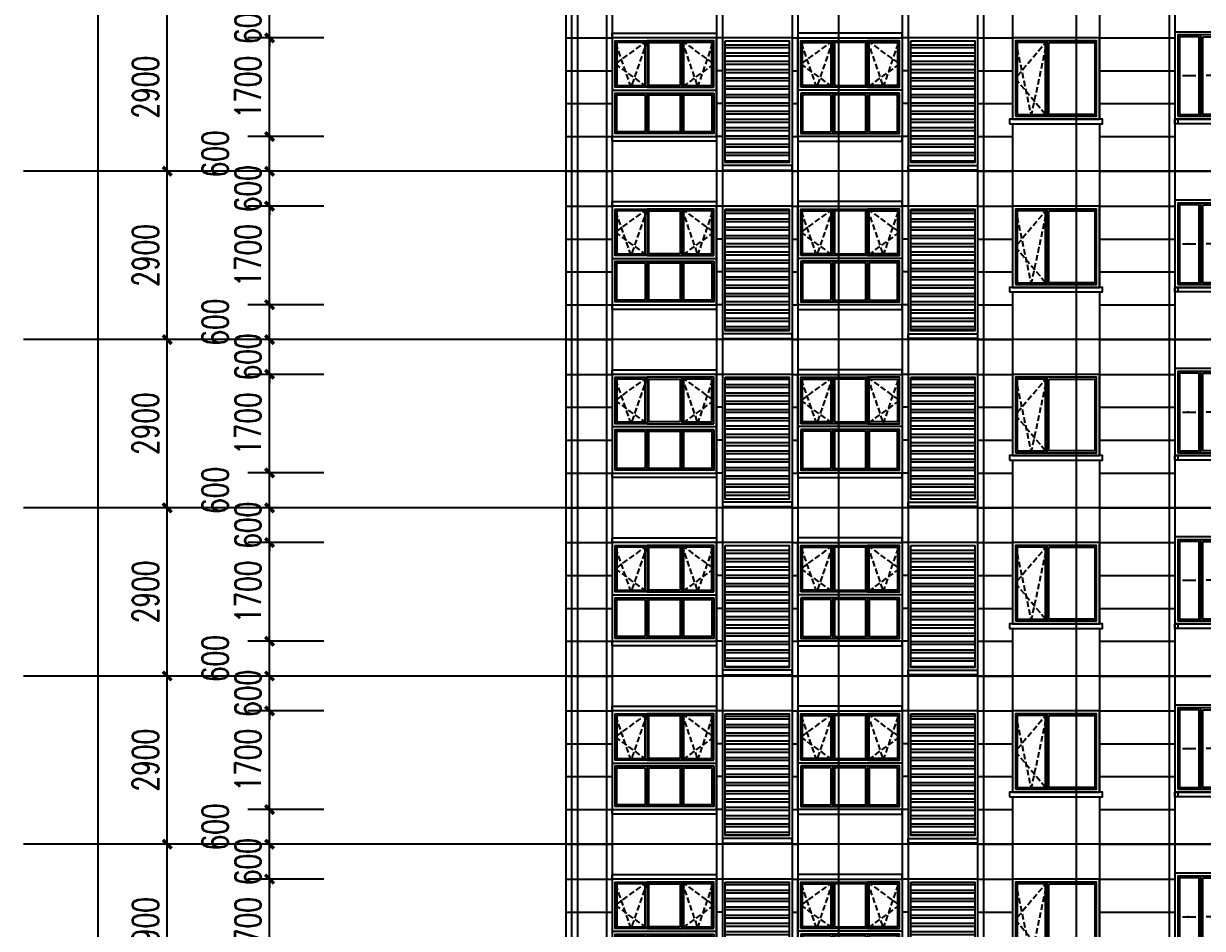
# Model space of a CAD drawing. Extents: x -59851 to 653804, y -249523 to 437614.
# Drawn here: x 465418 to 485741, y 393438 to 409034 of the extents above; entities that cross this region are included whole.
import ezdxf

# ---------------------------------------------------------------- set-up
doc = ezdxf.new("R2010")
doc.units = 0
doc.header["$LTSCALE"] = 1000
doc.header["$MEASUREMENT"] = 0
doc.linetypes.add('DASH', pattern=[0.35, 0.25, -0.1])
for name, color, linetype in [('A-材质分割线（横向）', 252, 'Continuous'), ('A-材质分割线（竖向）', 8, 'Continuous'), ('A-注释', 8, 'Continuous'), ('A-示意', 8, 'Continuous'), ('A-第三道尺寸线', 105, 'Continuous'), ('DOTE', 16, 'Continuous'), ('ELE-0', 142, 'Continuous'), ('ELE-2', 31, 'Continuous'), ('ELE-3', 35, 'Continuous'), ('PUB_DIM', 3, 'Continuous'), ('PUB_HATCH', 8, 'Continuous')]:
    doc.layers.add(name, color=color, linetype=linetype)
doc.styles.add('_TCH_DIM_T3', font='SIMPLEX.shx', dxfattribs={"width": 0.705882, "bigfont": 'GBCBIG.shx'})
doc.dimstyles.new('_TCH_ARCH&&150', dxfattribs={"dimtxt": 446.25, "dimasz": 150, "dimexe": 375, "dimexo": 450, "dimgap": 150, "dimtad": 1, "dimdec": 0, "dimzin": 0, "dimdsep": 46, "dimtxsty": '_TCH_DIM_T3', "dimblk": 'ARCHTICK', "dimcen": 0.09, "dimclrt": 7, "dimazin": 2, "dimtfac": 1, "dimtdec": 0, "dimtix": 1, "dimtmove": 2, "dimatfit": 3, "dimfxl": 0, "dimtolj": 1, "dimtzin": 0, "dimarcsym": 0})

# ---------------------------------------------------------------- blocks, each defined once
blk = doc.blocks.new('151400')
at = {"layer": 'A-示意', "linetype": 'DASH', "ltscale": 0.4}
for points in [[(426808, 377013), (426258, 376363), (426808, 375713)], [(426258, 377013), (426533, 375713), (426808, 377013)]]:
    blk.add_lwpolyline(points, dxfattribs=at)
at = {"layer": 'ELE-0'}
blk.add_line((426808, 375713), (426808, 377013), dxfattribs=at)
for points in [[(426208, 375663), (427708, 375663), (427708, 377063), (426208, 377063)], [(426258, 375713), (427658, 375713), (427658, 377013), (426258, 377013)], [(426778, 376983), (426288, 376983), (426288, 375743), (426778, 375743)], [(426838, 376983), (427628, 376983), (427628, 375743), (426838, 375743)]]:
    blk.add_lwpolyline(points, close=True, dxfattribs=at)
blk = doc.blocks.new('jfdjksjkjkjkjkkj')
at = {"layer": 'A-注释'}
for points in [[(429217, 363047), (429067, 363047), (429067, 363067)], [(429399, 363047), (429549, 363047), (429549, 363067)]]:
    blk.add_hatch(color=256, dxfattribs=at).paths.add_polyline_path(points)
for points in [[(428988, 363047), (429217, 363047)], [(429628, 363047), (429399, 363047)]]:
    blk.add_lwpolyline(points, dxfattribs=at)
at = {"layer": 'ELE-0'}
blk.add_line((429308, 362347), (429308, 363747), dxfattribs=at)
for points in [[(428858, 362297), (429758, 362297), (429758, 363797), (428858, 363797)], [(428908, 362347), (429708, 362347), (429708, 363747), (428908, 363747)], [(429278, 363717), (428938, 363717), (428938, 362377), (429278, 362377)], [(429338, 363717), (429678, 363717), (429678, 362377), (429338, 362377)]]:
    blk.add_lwpolyline(points, close=True, dxfattribs=at)
blk = doc.blocks.new('1718')
at = {"layer": 'A-示意', "linetype": 'DASH', "ltscale": 0.4}
for points in [[(443561, 363543), (443011, 363143), (443561, 362743)], [(443561, 363543), (443286, 362743), (443011, 363543)], [(444161, 363543), (444711, 363143), (444161, 362743)], [(444161, 363543), (444436, 362743), (444711, 363543)]]:
    blk.add_lwpolyline(points, dxfattribs=at)
at = {"layer": 'ELE-0'}
for p, q in [((443561, 363543), (443561, 362743)), ((444761, 363543), (444761, 361943)), ((444761, 362693), (442961, 362693)), ((443531, 362613), (443531, 361973)), ((443561, 362643), (443561, 361943)), ((444161, 362643), (444161, 361943)), ((444191, 362613), (444191, 361973))]:
    blk.add_line(p, q, dxfattribs=at)
for points in [[(442961, 361893), (442961, 363593), (444761, 363593), (444761, 361893), (442961, 361893)], [(443531, 362613), (443041, 362613), (443041, 361973), (443531, 361973)], [(444191, 361973), (444681, 361973), (444681, 362613), (444191, 362613)]]:
    blk.add_lwpolyline(points, dxfattribs=at)
for points in [[(443011, 362743), (443011, 363543), (444161, 363543), (444161, 362743)], [(443531, 362773), (443041, 362773), (443041, 363513), (443531, 363513)], [(443591, 362773), (444131, 362773), (444131, 363513), (443591, 363513)], [(444161, 362743), (444711, 362743), (444711, 363543), (444161, 363543)], [(444191, 363513), (444681, 363513), (444681, 362773), (444191, 362773)], [(443011, 362643), (443011, 361943), (444711, 361943), (444711, 362643)], [(444131, 362613), (443591, 362613), (443591, 361973), (444131, 361973)]]:
    blk.add_lwpolyline(points, close=True, dxfattribs=at)
blk = doc.blocks.new('nanssliman')
at = {"layer": 'PUB_HATCH'}
h = blk.add_hatch(dxfattribs=at)
h.set_pattern_fill('ANSI32', color=256, scale=30, angle=135)
h.set_pattern_definition([(180, (-15200, 0), (-1e-14, -142.875), []), (180, (-15247.63, 47.63), (-1e-14, -142.875), [])])
h.paths.add_polyline_path([(421108, 363647), (422208, 363647), (422208, 361547), (421108, 361547)])
h = blk.add_hatch(dxfattribs=at)
h.set_pattern_fill('ANSI32', color=256, scale=30, angle=135)
h.set_pattern_definition([(180, (0, 0), (-1e-14, -142.875), []), (180, (-47.63, 47.63), (-1e-14, -142.875), [])])
h.paths.add_polyline_path([(424308, 363647), (425408, 363647), (425408, 361547), (424308, 361547)])
at = {"layer": 'A-材质分割线（横向）'}
for p, q in [((427558, 363697), (428858, 363697)), ((427558, 363130), (428858, 363130)), ((427558, 362564), (428858, 362564)), ((427558, 361997), (428858, 361997)), ((427558, 361397), (430558, 361397))]:
    blk.add_line(p, q, dxfattribs=at)
for points in [[(418358, 363697), (419158, 363697)], [(421058, 363697), (420958, 363697)], [(422258, 363697), (422358, 363697)], [(424258, 363697), (424158, 363697)], [(425458, 363697), (426058, 363697)], [(418358, 363130), (419158, 363130)], [(421058, 363130), (420958, 363130)], [(422258, 363130), (422358, 363130)], [(424258, 363130), (424158, 363130)], [(425458, 363130), (426058, 363130)], [(418358, 362564), (419158, 362564)], [(421058, 362564), (420958, 362564)], [(422258, 362564), (422358, 362564)], [(424258, 362564), (424158, 362564)], [(425458, 362564), (426058, 362564)], [(418358, 361997), (419158, 361997)], [(421058, 361997), (420958, 361997)], [(422258, 361997), (422358, 361997)], [(424258, 361997), (424158, 361997)], [(425458, 361997), (426058, 361997)], [(418358, 361397), (419158, 361397)], [(421058, 361397), (420958, 361397)], [(422258, 361397), (422358, 361397)], [(424258, 361397), (424158, 361397)], [(425458, 361397), (426058, 361397)]]:
    blk.add_lwpolyline(points, dxfattribs=at)
at = {"layer": 'A-材质分割线（竖向）'}
for points in [[(426058, 364297), (426058, 363697)], [(427558, 364297), (427558, 363697)], [(426058, 362297), (426058, 362297)], [(426058, 362217), (426058, 361397)], [(427558, 362297), (427558, 362297)], [(427558, 362217), (427558, 361397)]]:
    blk.add_lwpolyline(points, dxfattribs=at)
at = {"layer": 'ELE-2'}
for points in [[(418458, 364297), (418458, 361397)], [(419058, 364297), (419058, 361397)], [(419158, 364297), (419158, 361397)], [(420958, 364297), (420958, 361397)], [(421058, 364297), (421058, 361397)], [(422258, 364297), (422258, 361397)], [(422358, 364297), (422358, 361397)], [(424158, 364297), (424158, 361397)], [(424258, 364297), (424258, 361397)], [(425458, 364297), (425458, 361397)], [(425558, 364297), (425558, 361397)], [(428858, 364297), (428858, 361397)], [(426058, 363697), (426058, 362297)], [(427558, 363697), (427558, 362297)]]:
    blk.add_lwpolyline(points, dxfattribs=at)
at = {"layer": 'ELE-3'}
for points in [[(418358, 364297), (418358, 361397)], [(429758, 363797), (428858, 363797)], [(422258, 363697), (421058, 363697)], [(425458, 363697), (424258, 363697)], [(429758, 362297), (428858, 362297)], [(428908, 362297), (428908, 362217)]]:
    blk.add_lwpolyline(points, dxfattribs=at)
for points in [[(420958, 363697), (419158, 363697), (419158, 363777), (420958, 363777)], [(422358, 363697), (424158, 363697), (424158, 363777), (422358, 363777)], [(426008, 362217), (427608, 362217), (427608, 362297), (426008, 362297)], [(428858, 362297), (429758, 362297), (429758, 362217), (428858, 362217)], [(420958, 361917), (419158, 361917), (419158, 361997), (420958, 361997)], [(422358, 361917), (424158, 361917), (424158, 361997), (422358, 361997)], [(422258, 361497), (421058, 361497), (421058, 361417), (422258, 361417)], [(424258, 361497), (425458, 361497), (425458, 361417), (424258, 361417)]]:
    blk.add_lwpolyline(points, close=True, dxfattribs=at)
at = {"layer": 'PUB_HATCH'}
for points in [[(421108, 363647), (422208, 363647), (422208, 361547), (421108, 361547)], [(424308, 363647), (425408, 363647), (425408, 361547), (424308, 361547)]]:
    blk.add_lwpolyline(points, close=True, dxfattribs=at)
at = {"layer": 'ELE-0'}
for name, p in [('jfdjksjkjkjkjkkj', (0, 0)), ('1718', (-20603, 104)), ('151400', (-150, -13366))]:
    blk.add_blockref(name, p, dxfattribs=at)
at = {"layer": 'ELE-0', "xscale": -1}
blk.add_blockref('1718', (863919, 104), dxfattribs=at)
blk = doc.blocks.new('_ArchTick')
at = {"color": 0, "linetype": 'ByBlock', "const_width": 0.4}
blk.add_lwpolyline([(-0.5, -0.5), (0.5, 0.5)], dxfattribs=at)
blk = doc.blocks.new('*D3881')
at = {"layer": 'Defpoints', "color": 0, "transparency": 16777216}
for p in [(466705, 419288), (468304, 419288), (468304, 364438)]:
    blk.add_point(p, dxfattribs=at)
at = {"layer": 'PUB_DIM', "color": 0, "lineweight": -2, "transparency": 16777216}
for p, q in [((467854, 419288), (466330, 419288)), ((466705, 364438), (466705, 419288)), ((467854, 364438), (466330, 364438))]:
    blk.add_line(p, q, dxfattribs=at)
at = {"layer": 'PUB_DIM', "color": 0, "lineweight": -2, "transparency": 16777216, "xscale": 150, "yscale": 150, "zscale": 150}
for p, rotation in [((466705, 419288), 90), ((466705, 364438), 270)]:
    blk.add_blockref('_ArchTick', p, dxfattribs=dict(at, rotation=rotation))
at = {"layer": 'PUB_DIM', "color": 7, "transparency": 16777216, "insert": (466332, 391863), "char_height": 446.2, "attachment_point": 5, "rotation": 90, "style": '_TCH_DIM_T3'}
blk.add_mtext('\\A1;54850', dxfattribs=at)
blk = doc.blocks.new('*D3886')
at = {"layer": 'Defpoints', "color": 0, "transparency": 16777216}
for p in [(467894, 409388), (469468, 409388), (469468, 406488)]:
    blk.add_point(p, dxfattribs=at)
at = {"layer": 'PUB_DIM', "color": 0, "lineweight": -2, "transparency": 16777216}
for p, q in [((469018, 409388), (467519, 409388)), ((467894, 406488), (467894, 409388)), ((469018, 406488), (467519, 406488))]:
    blk.add_line(p, q, dxfattribs=at)
at = {"layer": 'PUB_DIM', "color": 0, "lineweight": -2, "transparency": 16777216, "xscale": 150, "yscale": 150, "zscale": 150}
for p, rotation in [((467894, 409388), 90), ((467894, 406488), 270)]:
    blk.add_blockref('_ArchTick', p, dxfattribs=dict(at, rotation=rotation))
at = {"layer": 'PUB_DIM', "color": 7, "transparency": 16777216, "insert": (467521, 407938), "char_height": 446.2, "attachment_point": 5, "rotation": 90, "style": '_TCH_DIM_T3'}
blk.add_mtext('\\A1;2900', dxfattribs=at)
blk = doc.blocks.new('*D3887')
at = {"layer": 'Defpoints', "color": 0, "transparency": 16777216}
for p in [(467894, 406488), (469468, 406488), (469468, 403588)]:
    blk.add_point(p, dxfattribs=at)
at = {"layer": 'PUB_DIM', "color": 0, "lineweight": -2, "transparency": 16777216}
for p, q in [((469018, 406488), (467519, 406488)), ((467894, 403588), (467894, 406488)), ((469018, 403588), (467519, 403588))]:
    blk.add_line(p, q, dxfattribs=at)
at = {"layer": 'PUB_DIM', "color": 0, "lineweight": -2, "transparency": 16777216, "xscale": 150, "yscale": 150, "zscale": 150}
for p, rotation in [((467894, 406488), 90), ((467894, 403588), 270)]:
    blk.add_blockref('_ArchTick', p, dxfattribs=dict(at, rotation=rotation))
at = {"layer": 'PUB_DIM', "color": 7, "transparency": 16777216, "insert": (467521, 405038), "char_height": 446.2, "attachment_point": 5, "rotation": 90, "style": '_TCH_DIM_T3'}
blk.add_mtext('\\A1;2900', dxfattribs=at)
blk = doc.blocks.new('*D3888')
at = {"layer": 'Defpoints', "color": 0, "transparency": 16777216}
for p in [(467894, 403588), (469468, 403588), (469468, 400688)]:
    blk.add_point(p, dxfattribs=at)
at = {"layer": 'PUB_DIM', "color": 0, "lineweight": -2, "transparency": 16777216}
for p, q in [((469018, 403588), (467519, 403588)), ((467894, 400688), (467894, 403588)), ((469018, 400688), (467519, 400688))]:
    blk.add_line(p, q, dxfattribs=at)
at = {"layer": 'PUB_DIM', "color": 0, "lineweight": -2, "transparency": 16777216, "xscale": 150, "yscale": 150, "zscale": 150}
for p, rotation in [((467894, 403588), 90), ((467894, 400688), 270)]:
    blk.add_blockref('_ArchTick', p, dxfattribs=dict(at, rotation=rotation))
at = {"layer": 'PUB_DIM', "color": 7, "transparency": 16777216, "insert": (467521, 402138), "char_height": 446.2, "attachment_point": 5, "rotation": 90, "style": '_TCH_DIM_T3'}
blk.add_mtext('\\A1;2900', dxfattribs=at)
blk = doc.blocks.new('*D3889')
at = {"layer": 'Defpoints', "color": 0, "transparency": 16777216}
for p in [(467894, 400688), (469468, 400688), (469468, 397788)]:
    blk.add_point(p, dxfattribs=at)
at = {"layer": 'PUB_DIM', "color": 0, "lineweight": -2, "transparency": 16777216}
for p, q in [((469018, 400688), (467519, 400688)), ((467894, 397788), (467894, 400688)), ((469018, 397788), (467519, 397788))]:
    blk.add_line(p, q, dxfattribs=at)
at = {"layer": 'PUB_DIM', "color": 0, "lineweight": -2, "transparency": 16777216, "xscale": 150, "yscale": 150, "zscale": 150}
for p, rotation in [((467894, 400688), 90), ((467894, 397788), 270)]:
    blk.add_blockref('_ArchTick', p, dxfattribs=dict(at, rotation=rotation))
at = {"layer": 'PUB_DIM', "color": 7, "transparency": 16777216, "insert": (467521, 399238), "char_height": 446.2, "attachment_point": 5, "rotation": 90, "style": '_TCH_DIM_T3'}
blk.add_mtext('\\A1;2900', dxfattribs=at)
blk = doc.blocks.new('*D3890')
at = {"layer": 'Defpoints', "color": 0, "transparency": 16777216}
for p in [(467894, 397788), (469468, 397788), (469468, 394888)]:
    blk.add_point(p, dxfattribs=at)
at = {"layer": 'PUB_DIM', "color": 0, "lineweight": -2, "transparency": 16777216}
for p, q in [((469018, 397788), (467519, 397788)), ((467894, 394888), (467894, 397788)), ((469018, 394888), (467519, 394888))]:
    blk.add_line(p, q, dxfattribs=at)
at = {"layer": 'PUB_DIM', "color": 0, "lineweight": -2, "transparency": 16777216, "xscale": 150, "yscale": 150, "zscale": 150}
for p, rotation in [((467894, 397788), 90), ((467894, 394888), 270)]:
    blk.add_blockref('_ArchTick', p, dxfattribs=dict(at, rotation=rotation))
at = {"layer": 'PUB_DIM', "color": 7, "transparency": 16777216, "insert": (467521, 396338), "char_height": 446.2, "attachment_point": 5, "rotation": 90, "style": '_TCH_DIM_T3'}
blk.add_mtext('\\A1;2900', dxfattribs=at)
blk = doc.blocks.new('*D3891')
at = {"layer": 'Defpoints', "color": 0, "transparency": 16777216}
for p in [(467894, 394888), (469468, 394888), (469468, 391988)]:
    blk.add_point(p, dxfattribs=at)
at = {"layer": 'PUB_DIM', "color": 0, "lineweight": -2, "transparency": 16777216}
for p, q in [((469018, 394888), (467519, 394888)), ((467894, 391988), (467894, 394888)), ((469018, 391988), (467519, 391988))]:
    blk.add_line(p, q, dxfattribs=at)
at = {"layer": 'PUB_DIM', "color": 0, "lineweight": -2, "transparency": 16777216, "xscale": 150, "yscale": 150, "zscale": 150}
for p, rotation in [((467894, 394888), 90), ((467894, 391988), 270)]:
    blk.add_blockref('_ArchTick', p, dxfattribs=dict(at, rotation=rotation))
at = {"layer": 'PUB_DIM', "color": 7, "transparency": 16777216, "insert": (467521, 393438), "char_height": 446.2, "attachment_point": 5, "rotation": 90, "style": '_TCH_DIM_T3'}
blk.add_mtext('\\A1;2900', dxfattribs=at)
blk = doc.blocks.new('*D3931')
at = {"layer": 'A-第三道尺寸线', "color": 0, "lineweight": -2, "transparency": 16777216}
for p, q in [((470593, 394288), (469284, 394288)), ((469659, 392588), (469659, 394288)), ((470593, 392588), (469284, 392588))]:
    blk.add_line(p, q, dxfattribs=at)
at = {"layer": 'Defpoints', "color": 0, "transparency": 16777216}
for p in [(469659, 394288), (471043, 394288), (471043, 392588)]:
    blk.add_point(p, dxfattribs=at)
at = {"layer": 'A-第三道尺寸线', "color": 0, "lineweight": -2, "transparency": 16777216, "xscale": 150, "yscale": 150, "zscale": 150}
for p, rotation in [((469659, 394288), 90), ((469659, 392588), 270)]:
    blk.add_blockref('_ArchTick', p, dxfattribs=dict(at, rotation=rotation))
at = {"layer": 'A-第三道尺寸线', "color": 7, "transparency": 16777216, "insert": (469286, 393438), "char_height": 446.2, "attachment_point": 5, "rotation": 90, "style": '_TCH_DIM_T3'}
blk.add_mtext('\\A1;1700', dxfattribs=at)
blk = doc.blocks.new('*D3932')
at = {"layer": 'A-第三道尺寸线', "color": 0, "lineweight": -2, "transparency": 16777216}
for p, q in [((470593, 394888), (469284, 394888)), ((469659, 394888), (469659, 395038)), ((469659, 394288), (469659, 394888)), ((470593, 394288), (469284, 394288)), ((469659, 394288), (469659, 394138))]:
    blk.add_line(p, q, dxfattribs=at)
at = {"layer": 'Defpoints', "color": 0, "transparency": 16777216}
for p in [(469659, 394888), (471043, 394888), (471043, 394288)]:
    blk.add_point(p, dxfattribs=at)
at = {"layer": 'A-第三道尺寸线', "color": 0, "lineweight": -2, "transparency": 16777216, "xscale": 150, "yscale": 150, "zscale": 150}
for p, rotation in [((469659, 394888), 270), ((469659, 394288), 90)]:
    blk.add_blockref('_ArchTick', p, dxfattribs=dict(at, rotation=rotation))
at = {"layer": 'A-第三道尺寸线', "color": 7, "transparency": 16777216, "insert": (469286, 394588), "char_height": 446.2, "attachment_point": 5, "rotation": 90, "style": '_TCH_DIM_T3'}
blk.add_mtext('\\A1;600', dxfattribs=at)
blk = doc.blocks.new('*D3933')
at = {"layer": 'A-第三道尺寸线', "color": 0, "lineweight": -2, "transparency": 16777216}
for p, q in [((470593, 395488), (469284, 395488)), ((469659, 394888), (469659, 395488)), ((470593, 394888), (469284, 394888))]:
    blk.add_line(p, q, dxfattribs=at)
at = {"layer": 'Defpoints', "color": 0, "transparency": 16777216}
for p in [(469659, 395488), (471043, 395488), (471043, 394888)]:
    blk.add_point(p, dxfattribs=at)
at = {"layer": 'A-第三道尺寸线', "color": 0, "lineweight": -2, "transparency": 16777216, "xscale": 150, "yscale": 150, "zscale": 150}
for p, rotation in [((469659, 395488), 90), ((469659, 394888), 270)]:
    blk.add_blockref('_ArchTick', p, dxfattribs=dict(at, rotation=rotation))
at = {"layer": 'A-第三道尺寸线', "color": 7, "transparency": 16777216, "insert": (468721, 395188), "char_height": 446.2, "attachment_point": 5, "rotation": 90, "style": '_TCH_DIM_T3'}
blk.add_mtext('\\A1;600', dxfattribs=at)
blk = doc.blocks.new('*D3934')
at = {"layer": 'A-第三道尺寸线', "color": 0, "lineweight": -2, "transparency": 16777216}
for p, q in [((470593, 397188), (469284, 397188)), ((469659, 395488), (469659, 397188)), ((470593, 395488), (469284, 395488))]:
    blk.add_line(p, q, dxfattribs=at)
at = {"layer": 'Defpoints', "color": 0, "transparency": 16777216}
for p in [(469659, 397188), (471043, 397188), (471043, 395488)]:
    blk.add_point(p, dxfattribs=at)
at = {"layer": 'A-第三道尺寸线', "color": 0, "lineweight": -2, "transparency": 16777216, "xscale": 150, "yscale": 150, "zscale": 150}
for p, rotation in [((469659, 397188), 90), ((469659, 395488), 270)]:
    blk.add_blockref('_ArchTick', p, dxfattribs=dict(at, rotation=rotation))
at = {"layer": 'A-第三道尺寸线', "color": 7, "transparency": 16777216, "insert": (469286, 396338), "char_height": 446.2, "attachment_point": 5, "rotation": 90, "style": '_TCH_DIM_T3'}
blk.add_mtext('\\A1;1700', dxfattribs=at)
blk = doc.blocks.new('*D3935')
at = {"layer": 'A-第三道尺寸线', "color": 0, "lineweight": -2, "transparency": 16777216}
for p, q in [((469659, 397788), (469659, 397938)), ((470593, 397788), (469284, 397788)), ((469659, 397188), (469659, 397788)), ((470593, 397188), (469284, 397188)), ((469659, 397188), (469659, 397038))]:
    blk.add_line(p, q, dxfattribs=at)
at = {"layer": 'Defpoints', "color": 0, "transparency": 16777216}
for p in [(469659, 397788), (471043, 397788), (471043, 397188)]:
    blk.add_point(p, dxfattribs=at)
at = {"layer": 'A-第三道尺寸线', "color": 0, "lineweight": -2, "transparency": 16777216, "xscale": 150, "yscale": 150, "zscale": 150}
for p, rotation in [((469659, 397788), 270), ((469659, 397188), 90)]:
    blk.add_blockref('_ArchTick', p, dxfattribs=dict(at, rotation=rotation))
at = {"layer": 'A-第三道尺寸线', "color": 7, "transparency": 16777216, "insert": (469286, 397488), "char_height": 446.2, "attachment_point": 5, "rotation": 90, "style": '_TCH_DIM_T3'}
blk.add_mtext('\\A1;600', dxfattribs=at)
blk = doc.blocks.new('*D3936')
at = {"layer": 'A-第三道尺寸线', "color": 0, "lineweight": -2, "transparency": 16777216}
for p, q in [((470593, 398388), (469284, 398388)), ((469659, 397788), (469659, 398388)), ((470593, 397788), (469284, 397788))]:
    blk.add_line(p, q, dxfattribs=at)
at = {"layer": 'Defpoints', "color": 0, "transparency": 16777216}
for p in [(469659, 398388), (471043, 398388), (471043, 397788)]:
    blk.add_point(p, dxfattribs=at)
at = {"layer": 'A-第三道尺寸线', "color": 0, "lineweight": -2, "transparency": 16777216, "xscale": 150, "yscale": 150, "zscale": 150}
for p, rotation in [((469659, 398388), 90), ((469659, 397788), 270)]:
    blk.add_blockref('_ArchTick', p, dxfattribs=dict(at, rotation=rotation))
at = {"layer": 'A-第三道尺寸线', "color": 7, "transparency": 16777216, "insert": (468721, 398088), "char_height": 446.2, "attachment_point": 5, "rotation": 90, "style": '_TCH_DIM_T3'}
blk.add_mtext('\\A1;600', dxfattribs=at)
blk = doc.blocks.new('*D3937')
at = {"layer": 'A-第三道尺寸线', "color": 0, "lineweight": -2, "transparency": 16777216}
for p, q in [((470593, 400088), (469284, 400088)), ((469659, 398388), (469659, 400088)), ((470593, 398388), (469284, 398388))]:
    blk.add_line(p, q, dxfattribs=at)
at = {"layer": 'Defpoints', "color": 0, "transparency": 16777216}
for p in [(469659, 400088), (471043, 400088), (471043, 398388)]:
    blk.add_point(p, dxfattribs=at)
at = {"layer": 'A-第三道尺寸线', "color": 0, "lineweight": -2, "transparency": 16777216, "xscale": 150, "yscale": 150, "zscale": 150}
for p, rotation in [((469659, 400088), 90), ((469659, 398388), 270)]:
    blk.add_blockref('_ArchTick', p, dxfattribs=dict(at, rotation=rotation))
at = {"layer": 'A-第三道尺寸线', "color": 7, "transparency": 16777216, "insert": (469286, 399238), "char_height": 446.2, "attachment_point": 5, "rotation": 90, "style": '_TCH_DIM_T3'}
blk.add_mtext('\\A1;1700', dxfattribs=at)
blk = doc.blocks.new('*D3938')
at = {"layer": 'A-第三道尺寸线', "color": 0, "lineweight": -2, "transparency": 16777216}
for p, q in [((469659, 400688), (469659, 400838)), ((470593, 400688), (469284, 400688)), ((469659, 400088), (469659, 400688)), ((470593, 400088), (469284, 400088)), ((469659, 400088), (469659, 399938))]:
    blk.add_line(p, q, dxfattribs=at)
at = {"layer": 'Defpoints', "color": 0, "transparency": 16777216}
for p in [(469659, 400688), (471043, 400688), (471043, 400088)]:
    blk.add_point(p, dxfattribs=at)
at = {"layer": 'A-第三道尺寸线', "color": 0, "lineweight": -2, "transparency": 16777216, "xscale": 150, "yscale": 150, "zscale": 150}
for p, rotation in [((469659, 400688), 270), ((469659, 400088), 90)]:
    blk.add_blockref('_ArchTick', p, dxfattribs=dict(at, rotation=rotation))
at = {"layer": 'A-第三道尺寸线', "color": 7, "transparency": 16777216, "insert": (469286, 400388), "char_height": 446.2, "attachment_point": 5, "rotation": 90, "style": '_TCH_DIM_T3'}
blk.add_mtext('\\A1;600', dxfattribs=at)
blk = doc.blocks.new('*D3939')
at = {"layer": 'A-第三道尺寸线', "color": 0, "lineweight": -2, "transparency": 16777216}
for p, q in [((470593, 401288), (469284, 401288)), ((469659, 400688), (469659, 401288)), ((470593, 400688), (469284, 400688))]:
    blk.add_line(p, q, dxfattribs=at)
at = {"layer": 'Defpoints', "color": 0, "transparency": 16777216}
for p in [(469659, 401288), (471043, 401288), (471043, 400688)]:
    blk.add_point(p, dxfattribs=at)
at = {"layer": 'A-第三道尺寸线', "color": 0, "lineweight": -2, "transparency": 16777216, "xscale": 150, "yscale": 150, "zscale": 150}
for p, rotation in [((469659, 401288), 90), ((469659, 400688), 270)]:
    blk.add_blockref('_ArchTick', p, dxfattribs=dict(at, rotation=rotation))
at = {"layer": 'A-第三道尺寸线', "color": 7, "transparency": 16777216, "insert": (468721, 400988), "char_height": 446.2, "attachment_point": 5, "rotation": 90, "style": '_TCH_DIM_T3'}
blk.add_mtext('\\A1;600', dxfattribs=at)
blk = doc.blocks.new('*D3940')
at = {"layer": 'A-第三道尺寸线', "color": 0, "lineweight": -2, "transparency": 16777216}
for p, q in [((470593, 402988), (469284, 402988)), ((469659, 401288), (469659, 402988)), ((470593, 401288), (469284, 401288))]:
    blk.add_line(p, q, dxfattribs=at)
at = {"layer": 'Defpoints', "color": 0, "transparency": 16777216}
for p in [(469659, 402988), (471043, 402988), (471043, 401288)]:
    blk.add_point(p, dxfattribs=at)
at = {"layer": 'A-第三道尺寸线', "color": 0, "lineweight": -2, "transparency": 16777216, "xscale": 150, "yscale": 150, "zscale": 150}
for p, rotation in [((469659, 402988), 90), ((469659, 401288), 270)]:
    blk.add_blockref('_ArchTick', p, dxfattribs=dict(at, rotation=rotation))
at = {"layer": 'A-第三道尺寸线', "color": 7, "transparency": 16777216, "insert": (469286, 402138), "char_height": 446.2, "attachment_point": 5, "rotation": 90, "style": '_TCH_DIM_T3'}
blk.add_mtext('\\A1;1700', dxfattribs=at)
blk = doc.blocks.new('*D3941')
at = {"layer": 'A-第三道尺寸线', "color": 0, "lineweight": -2, "transparency": 16777216}
for p, q in [((469659, 403588), (469659, 403738)), ((470593, 403588), (469284, 403588)), ((469659, 402988), (469659, 403588)), ((470593, 402988), (469284, 402988)), ((469659, 402988), (469659, 402838))]:
    blk.add_line(p, q, dxfattribs=at)
at = {"layer": 'Defpoints', "color": 0, "transparency": 16777216}
for p in [(469659, 403588), (471043, 403588), (471043, 402988)]:
    blk.add_point(p, dxfattribs=at)
at = {"layer": 'A-第三道尺寸线', "color": 0, "lineweight": -2, "transparency": 16777216, "xscale": 150, "yscale": 150, "zscale": 150}
for p, rotation in [((469659, 403588), 270), ((469659, 402988), 90)]:
    blk.add_blockref('_ArchTick', p, dxfattribs=dict(at, rotation=rotation))
at = {"layer": 'A-第三道尺寸线', "color": 7, "transparency": 16777216, "insert": (469286, 403288), "char_height": 446.2, "attachment_point": 5, "rotation": 90, "style": '_TCH_DIM_T3'}
blk.add_mtext('\\A1;600', dxfattribs=at)
blk = doc.blocks.new('*D3942')
at = {"layer": 'A-第三道尺寸线', "color": 0, "lineweight": -2, "transparency": 16777216}
for p, q in [((470593, 404188), (469284, 404188)), ((469659, 403588), (469659, 404188)), ((470593, 403588), (469284, 403588))]:
    blk.add_line(p, q, dxfattribs=at)
at = {"layer": 'Defpoints', "color": 0, "transparency": 16777216}
for p in [(469659, 404188), (471043, 404188), (471043, 403588)]:
    blk.add_point(p, dxfattribs=at)
at = {"layer": 'A-第三道尺寸线', "color": 0, "lineweight": -2, "transparency": 16777216, "xscale": 150, "yscale": 150, "zscale": 150}
for p, rotation in [((469659, 404188), 90), ((469659, 403588), 270)]:
    blk.add_blockref('_ArchTick', p, dxfattribs=dict(at, rotation=rotation))
at = {"layer": 'A-第三道尺寸线', "color": 7, "transparency": 16777216, "insert": (468721, 403888), "char_height": 446.2, "attachment_point": 5, "rotation": 90, "style": '_TCH_DIM_T3'}
blk.add_mtext('\\A1;600', dxfattribs=at)
blk = doc.blocks.new('*D3943')
at = {"layer": 'A-第三道尺寸线', "color": 0, "lineweight": -2, "transparency": 16777216}
for p, q in [((470593, 405888), (469284, 405888)), ((469659, 404188), (469659, 405888)), ((470593, 404188), (469284, 404188))]:
    blk.add_line(p, q, dxfattribs=at)
at = {"layer": 'Defpoints', "color": 0, "transparency": 16777216}
for p in [(469659, 405888), (471043, 405888), (471043, 404188)]:
    blk.add_point(p, dxfattribs=at)
at = {"layer": 'A-第三道尺寸线', "color": 0, "lineweight": -2, "transparency": 16777216, "xscale": 150, "yscale": 150, "zscale": 150}
for p, rotation in [((469659, 405888), 90), ((469659, 404188), 270)]:
    blk.add_blockref('_ArchTick', p, dxfattribs=dict(at, rotation=rotation))
at = {"layer": 'A-第三道尺寸线', "color": 7, "transparency": 16777216, "insert": (469286, 405038), "char_height": 446.2, "attachment_point": 5, "rotation": 90, "style": '_TCH_DIM_T3'}
blk.add_mtext('\\A1;1700', dxfattribs=at)
blk = doc.blocks.new('*D3944')
at = {"layer": 'A-第三道尺寸线', "color": 0, "lineweight": -2, "transparency": 16777216}
for p, q in [((470593, 406488), (469284, 406488)), ((469659, 406488), (469659, 406638)), ((469659, 405888), (469659, 406488)), ((470593, 405888), (469284, 405888)), ((469659, 405888), (469659, 405738))]:
    blk.add_line(p, q, dxfattribs=at)
at = {"layer": 'Defpoints', "color": 0, "transparency": 16777216}
for p in [(469659, 406488), (471043, 406488), (471043, 405888)]:
    blk.add_point(p, dxfattribs=at)
at = {"layer": 'A-第三道尺寸线', "color": 0, "lineweight": -2, "transparency": 16777216, "xscale": 150, "yscale": 150, "zscale": 150}
for p, rotation in [((469659, 406488), 270), ((469659, 405888), 90)]:
    blk.add_blockref('_ArchTick', p, dxfattribs=dict(at, rotation=rotation))
at = {"layer": 'A-第三道尺寸线', "color": 7, "transparency": 16777216, "insert": (469286, 406188), "char_height": 446.2, "attachment_point": 5, "rotation": 90, "style": '_TCH_DIM_T3'}
blk.add_mtext('\\A1;600', dxfattribs=at)
blk = doc.blocks.new('*D3945')
at = {"layer": 'A-第三道尺寸线', "color": 0, "lineweight": -2, "transparency": 16777216}
for p, q in [((470593, 407088), (469284, 407088)), ((469659, 406488), (469659, 407088)), ((470593, 406488), (469284, 406488))]:
    blk.add_line(p, q, dxfattribs=at)
at = {"layer": 'Defpoints', "color": 0, "transparency": 16777216}
for p in [(469659, 407088), (471043, 407088), (471043, 406488)]:
    blk.add_point(p, dxfattribs=at)
at = {"layer": 'A-第三道尺寸线', "color": 0, "lineweight": -2, "transparency": 16777216, "xscale": 150, "yscale": 150, "zscale": 150}
for p, rotation in [((469659, 407088), 90), ((469659, 406488), 270)]:
    blk.add_blockref('_ArchTick', p, dxfattribs=dict(at, rotation=rotation))
at = {"layer": 'A-第三道尺寸线', "color": 7, "transparency": 16777216, "insert": (468721, 406788), "char_height": 446.2, "attachment_point": 5, "rotation": 90, "style": '_TCH_DIM_T3'}
blk.add_mtext('\\A1;600', dxfattribs=at)
blk = doc.blocks.new('*D3946')
at = {"layer": 'A-第三道尺寸线', "color": 0, "lineweight": -2, "transparency": 16777216}
for p, q in [((470593, 408788), (469284, 408788)), ((469659, 407088), (469659, 408788)), ((470593, 407088), (469284, 407088))]:
    blk.add_line(p, q, dxfattribs=at)
at = {"layer": 'Defpoints', "color": 0, "transparency": 16777216}
for p in [(469659, 408788), (471043, 408788), (471043, 407088)]:
    blk.add_point(p, dxfattribs=at)
at = {"layer": 'A-第三道尺寸线', "color": 0, "lineweight": -2, "transparency": 16777216, "xscale": 150, "yscale": 150, "zscale": 150}
for p, rotation in [((469659, 408788), 90), ((469659, 407088), 270)]:
    blk.add_blockref('_ArchTick', p, dxfattribs=dict(at, rotation=rotation))
at = {"layer": 'A-第三道尺寸线', "color": 7, "transparency": 16777216, "insert": (469286, 407938), "char_height": 446.2, "attachment_point": 5, "rotation": 90, "style": '_TCH_DIM_T3'}
blk.add_mtext('\\A1;1700', dxfattribs=at)
blk = doc.blocks.new('*D3947')
at = {"layer": 'A-第三道尺寸线', "color": 0, "lineweight": -2, "transparency": 16777216}
for p, q in [((469659, 409388), (469659, 409538)), ((470593, 409388), (469284, 409388)), ((469659, 408788), (469659, 409388)), ((470593, 408788), (469284, 408788)), ((469659, 408788), (469659, 408638))]:
    blk.add_line(p, q, dxfattribs=at)
at = {"layer": 'Defpoints', "color": 0, "transparency": 16777216}
for p in [(469659, 409388), (471043, 409388), (471043, 408788)]:
    blk.add_point(p, dxfattribs=at)
at = {"layer": 'A-第三道尺寸线', "color": 0, "lineweight": -2, "transparency": 16777216, "xscale": 150, "yscale": 150, "zscale": 150}
for p, rotation in [((469659, 409388), 270), ((469659, 408788), 90)]:
    blk.add_blockref('_ArchTick', p, dxfattribs=dict(at, rotation=rotation))
at = {"layer": 'A-第三道尺寸线', "color": 7, "transparency": 16777216, "insert": (469286, 409088), "char_height": 446.2, "attachment_point": 5, "rotation": 90, "style": '_TCH_DIM_T3'}
blk.add_mtext('\\A1;600', dxfattribs=at)

msp = doc.modelspace()

# ---------------------------------------------------------------- linework, layer by layer
at = {"layer": 'DOTE'}
for p, q in [((474966.5, 423848.2), (474966.5, 363523.9)), ((479466.5, 423848.2), (479466.5, 363523.9)), ((483566.5, 423848.2), (483566.5, 363523.9)), ((485166.5, 423848.2), (485166.5, 363523.9)), ((503797.4, 406487.8), (465417.9, 406487.8)), ((503797.4, 403587.8), (465417.9, 403587.8)), ((503797.4, 400687.8), (465417.9, 400687.8)), ((503797.4, 397787.8), (465417.9, 397787.8)), ((503797.4, 394887.8), (465417.9, 394887.8))]:
    msp.add_line(p, q, dxfattribs=at)

# ---------------------------------------------------------------- block references
for p in [(56408.3, 45090.8), (56408.3, 42190.8), (56408.3, 39290.8), (56408.3, 36390.8), (56408.3, 33490.8), (56408.3, 30590.8)]:
    msp.add_blockref('nanssliman', p)

# ---------------------------------------------------------------- dimensions: what is measured, and where the dimension line sits
at = {"layer": 'A-第三道尺寸线'}
for p1, p2, picture, middle in [((471042.9, 408787.8), (471042.9, 409387.8), '*D3947', (469285.7, 409087.8)), ((471042.9, 407087.8), (471042.9, 408787.8), '*D3946', (469285.7, 407937.8)), ((471042.9, 405887.8), (471042.9, 406487.8), '*D3944', (469285.7, 406187.8)), ((471042.9, 404187.8), (471042.9, 405887.8), '*D3943', (469285.7, 405037.8)), ((471042.9, 402987.8), (471042.9, 403587.8), '*D3941', (469285.7, 403287.8)), ((471042.9, 401287.8), (471042.9, 402987.8), '*D3940', (469285.7, 402137.8)), ((471042.9, 400087.8), (471042.9, 400687.8), '*D3938', (469285.7, 400387.8)), ((471042.9, 398387.8), (471042.9, 400087.8), '*D3937', (469285.7, 399237.8)), ((471042.9, 397187.8), (471042.9, 397787.8), '*D3935', (469285.7, 397487.8)), ((471042.9, 395487.8), (471042.9, 397187.8), '*D3934', (469285.7, 396337.8)), ((471042.9, 394287.8), (471042.9, 394887.8), '*D3932', (469285.7, 394587.8)), ((471042.9, 392587.8), (471042.9, 394287.8), '*D3931', (469285.7, 393437.8))]:
    dim = msp.add_aligned_dim(p1=p1, p2=p2, distance=1384.1, dimstyle='_TCH_ARCH&&150', dxfattribs=at)
    dim.commit()
    dim.dimension.update_dxf_attribs({"geometry": picture, "text_midpoint": middle})
for base, p1, p2, picture, middle in [((469658.8, 407087.8), (471042.9, 406487.8), (471042.9, 407087.8), '*D3945', (468721.3, 406787.8)), ((469658.8, 404187.8), (471042.9, 403587.8), (471042.9, 404187.8), '*D3942', (468721.3, 403887.8)), ((469658.8, 401287.8), (471042.9, 400687.8), (471042.9, 401287.8), '*D3939', (468721.3, 400987.8)), ((469658.8, 398387.8), (471042.9, 397787.8), (471042.9, 398387.8), '*D3936', (468721.3, 398087.8)), ((469658.8, 395487.8), (471042.9, 394887.8), (471042.9, 395487.8), '*D3933', (468721.3, 395187.8))]:
    dim = msp.add_linear_dim(base=base, p1=p1, p2=p2, angle=90, dimstyle='_TCH_ARCH&&150', dxfattribs=at)
    dim.commit()
    dim.dimension.update_dxf_attribs({"geometry": picture, "text_midpoint": middle, "dimtype": 161})
at = {"layer": 'PUB_DIM'}
for p1, p2, distance, picture, middle in [((468304.1, 364437.8), (468304.1, 419287.8), 1599, '*D3881', (466332, 391862.8)), ((469467.6, 406487.8), (469467.6, 409387.8), 1573.3, '*D3886', (467521.2, 407937.8)), ((469467.6, 403587.8), (469467.6, 406487.8), 1573.3, '*D3887', (467521.2, 405037.8)), ((469467.6, 400687.8), (469467.6, 403587.8), 1573.3, '*D3888', (467521.2, 402137.8)), ((469467.6, 397787.8), (469467.6, 400687.8), 1573.3, '*D3889', (467521.2, 399237.8)), ((469467.6, 394887.8), (469467.6, 397787.8), 1573.3, '*D3890', (467521.2, 396337.8)), ((469467.6, 391987.8), (469467.6, 394887.8), 1573.3, '*D3891', (467521.2, 393437.8))]:
    dim = msp.add_aligned_dim(p1=p1, p2=p2, distance=distance, dimstyle='_TCH_ARCH&&150', dxfattribs=at)
    dim.commit()
    dim.dimension.update_dxf_attribs({"geometry": picture, "text_midpoint": middle})

doc.saveas('drawing.dxf')
